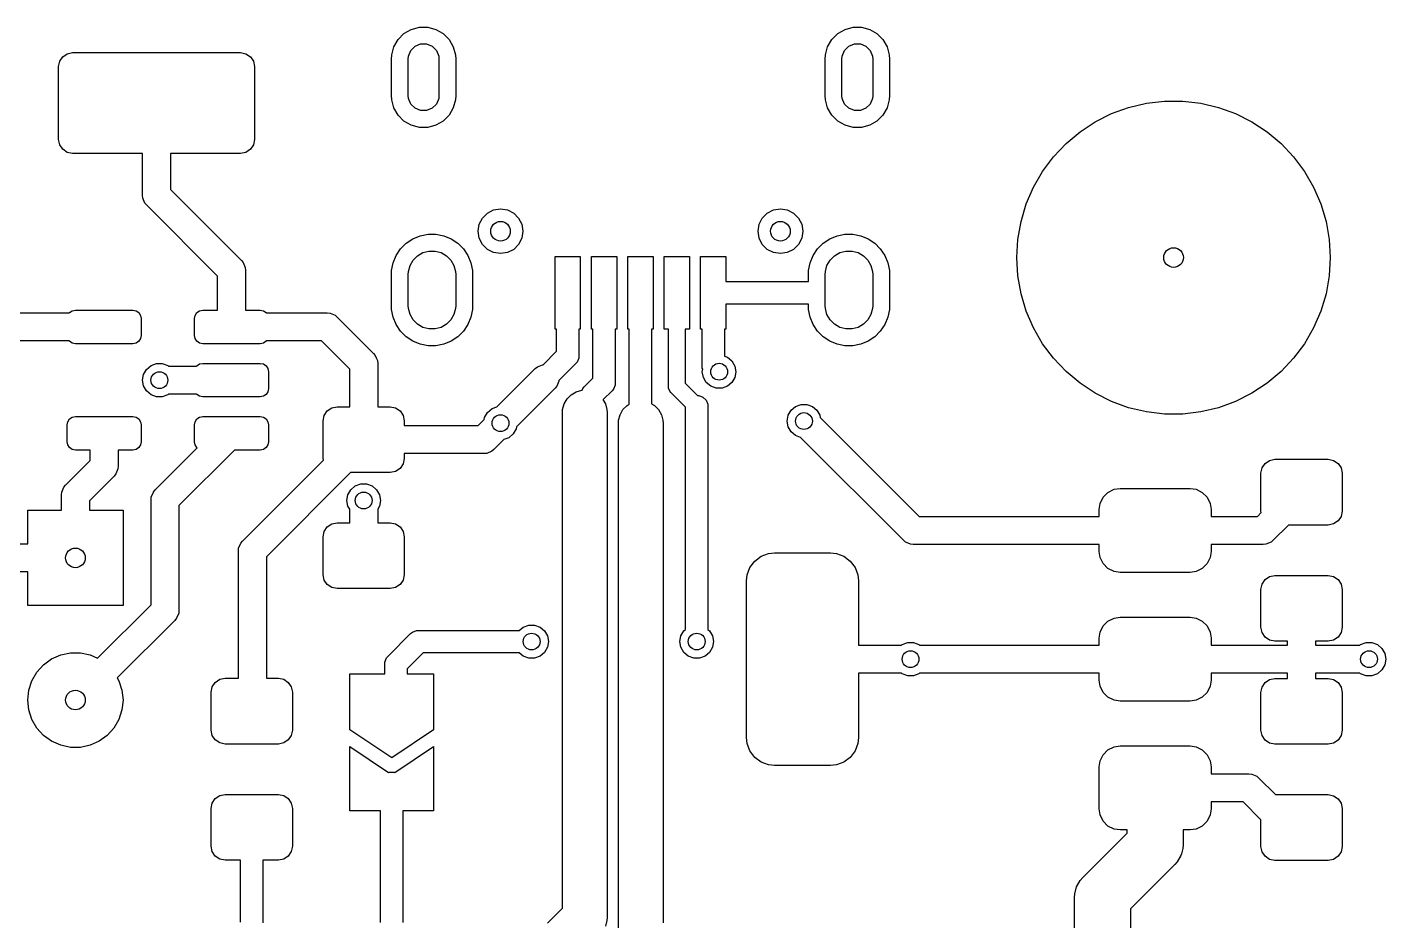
# Model space of a CAD drawing. Extents: x 0.04 to 1.96, y 0.03 to 3.58.
# Drawn here: x 0.994 to 1.949, y 2.934 to 3.562 of the extents above; entities that cross this region are included whole.
import ezdxf

# ---------------------------------------------------------------- set-up
doc = ezdxf.new("R2010")
doc.units = 0
doc.header["$MEASUREMENT"] = 0
doc.layers.add('BLACK', color=7, linetype='CONTINUOUS')

msp = doc.modelspace()

# ---------------------------------------------------------------- linework, layer by layer
at = {"layer": 'BLACK', "linetype": 'CONTINUOUS'}
for p, q in [((1.25448, 3.55335), (1.25866, 3.55753)), ((1.25866, 3.55753), (1.26378, 3.56048)), ((1.26378, 3.56048), (1.26949, 3.56201)), ((1.26949, 3.56201), (1.2754, 3.56201)), ((1.2754, 3.56201), (1.2811, 3.56048)), ((1.2811, 3.56048), (1.28622, 3.55753)), ((1.28622, 3.55753), (1.2904, 3.55335)), ((1.5596, 3.55335), (1.56378, 3.55753)), ((1.56378, 3.55753), (1.5689, 3.56048)), ((1.5689, 3.56048), (1.5746, 3.56201)), ((1.5746, 3.56201), (1.58051, 3.56201)), ((1.58051, 3.56201), (1.58622, 3.56048)), ((1.58622, 3.56048), (1.59134, 3.55753)), ((1.59134, 3.55753), (1.59552, 3.55335)), ((1.25, 3.54252), (1.25153, 3.54823)), ((1.25153, 3.54823), (1.25448, 3.55335)), ((1.26344, 3.54558), (1.26643, 3.54857)), ((1.26643, 3.54857), (1.27033, 3.55019)), ((1.27033, 3.55019), (1.27455, 3.55019)), ((1.27455, 3.55019), (1.27846, 3.54857)), ((1.27846, 3.54857), (1.28144, 3.54558)), ((1.2904, 3.55335), (1.29336, 3.54823)), ((1.29336, 3.54823), (1.29489, 3.54252)), ((1.55511, 3.54252), (1.55664, 3.54823)), ((1.55664, 3.54823), (1.5596, 3.55335)), ((1.56856, 3.54558), (1.57154, 3.54857)), ((1.57154, 3.54857), (1.57545, 3.55019)), ((1.57545, 3.55019), (1.57967, 3.55019)), ((1.57967, 3.55019), (1.58357, 3.54857)), ((1.58357, 3.54857), (1.58656, 3.54558)), ((1.59552, 3.55335), (1.59847, 3.54823)), ((1.59847, 3.54823), (1.6, 3.54252)), ((1.01575, 3.53425), (1.0165, 3.53802)), ((1.0165, 3.53802), (1.01863, 3.54121)), ((1.01863, 3.54121), (1.02182, 3.54335)), ((1.02182, 3.54335), (1.02559, 3.54409)), ((1.02559, 3.54409), (1.1437, 3.54409)), ((1.1437, 3.54409), (1.14747, 3.54335)), ((1.14747, 3.54335), (1.15066, 3.54121)), ((1.15066, 3.54121), (1.15279, 3.53802)), ((1.15279, 3.53802), (1.15354, 3.53425)), ((1.2498, 3.53957), (1.25, 3.54252)), ((1.2498, 3.51398), (1.2498, 3.53957)), ((1.26161, 3.53957), (1.26182, 3.54168)), ((1.26161, 3.51398), (1.26161, 3.53957)), ((1.26182, 3.54168), (1.26344, 3.54558)), ((1.28144, 3.54558), (1.28306, 3.54168)), ((1.28306, 3.54168), (1.28327, 3.53957)), ((1.28327, 3.53957), (1.28327, 3.51398)), ((1.29489, 3.54252), (1.29508, 3.53957)), ((1.29508, 3.53957), (1.29508, 3.51398)), ((1.55492, 3.53957), (1.55511, 3.54252)), ((1.55492, 3.51398), (1.55492, 3.53957)), ((1.56673, 3.53957), (1.56694, 3.54168)), ((1.56673, 3.51398), (1.56673, 3.53957)), ((1.56694, 3.54168), (1.56856, 3.54558)), ((1.58656, 3.54558), (1.58818, 3.54168)), ((1.58818, 3.54168), (1.58839, 3.53957)), ((1.58839, 3.53957), (1.58839, 3.51398)), ((1.6, 3.54252), (1.6002, 3.53957)), ((1.6002, 3.53957), (1.6002, 3.51398)), ((1.01575, 3.48307), (1.01575, 3.53425)), ((1.15354, 3.53425), (1.15354, 3.48307)), ((1.25, 3.51102), (1.2498, 3.51398)), ((1.25153, 3.50531), (1.25, 3.51102)), ((1.26182, 3.51186), (1.26161, 3.51398)), ((1.26344, 3.50796), (1.26182, 3.51186)), ((1.26643, 3.50497), (1.26344, 3.50796)), ((1.28144, 3.50796), (1.27846, 3.50497)), ((1.28306, 3.51186), (1.28144, 3.50796)), ((1.28327, 3.51398), (1.28306, 3.51186)), ((1.29489, 3.51102), (1.29336, 3.50531)), ((1.29508, 3.51398), (1.29489, 3.51102)), ((1.55511, 3.51102), (1.55492, 3.51398)), ((1.55664, 3.50531), (1.55511, 3.51102)), ((1.56694, 3.51186), (1.56673, 3.51398)), ((1.56856, 3.50796), (1.56694, 3.51186)), ((1.57154, 3.50497), (1.56856, 3.50796)), ((1.58656, 3.50796), (1.58357, 3.50497)), ((1.58818, 3.51186), (1.58656, 3.50796)), ((1.58839, 3.51398), (1.58818, 3.51186)), ((1.6, 3.51102), (1.59847, 3.50531)), ((1.6002, 3.51398), (1.6, 3.51102)), ((1.76838, 3.50561), (1.78086, 3.50856)), ((1.78086, 3.50856), (1.79359, 3.51005)), ((1.79359, 3.51005), (1.80641, 3.51005)), ((1.80641, 3.51005), (1.81914, 3.50856)), ((1.81914, 3.50856), (1.83162, 3.50561)), ((1.25448, 3.5002), (1.25153, 3.50531)), ((1.25866, 3.49602), (1.25448, 3.5002)), ((1.27033, 3.50336), (1.26643, 3.50497)), ((1.27455, 3.50336), (1.27033, 3.50336)), ((1.27846, 3.50497), (1.27455, 3.50336)), ((1.2904, 3.5002), (1.28622, 3.49602)), ((1.29336, 3.50531), (1.2904, 3.5002)), ((1.5596, 3.5002), (1.55664, 3.50531)), ((1.56378, 3.49602), (1.5596, 3.5002)), ((1.57545, 3.50336), (1.57154, 3.50497)), ((1.57967, 3.50336), (1.57545, 3.50336)), ((1.58357, 3.50497), (1.57967, 3.50336)), ((1.59552, 3.5002), (1.59134, 3.49602)), ((1.59847, 3.50531), (1.59552, 3.5002)), ((1.74488, 3.49547), (1.75634, 3.50122)), ((1.75634, 3.50122), (1.76838, 3.50561)), ((1.83162, 3.50561), (1.84366, 3.50122)), ((1.84366, 3.50122), (1.85512, 3.49547)), ((1.26378, 3.49306), (1.25866, 3.49602)), ((1.26949, 3.49153), (1.26378, 3.49306)), ((1.2754, 3.49153), (1.26949, 3.49153)), ((1.2811, 3.49306), (1.2754, 3.49153)), ((1.28622, 3.49602), (1.2811, 3.49306)), ((1.5689, 3.49306), (1.56378, 3.49602)), ((1.5746, 3.49153), (1.5689, 3.49306)), ((1.58051, 3.49153), (1.5746, 3.49153)), ((1.58622, 3.49306), (1.58051, 3.49153)), ((1.59134, 3.49602), (1.58622, 3.49306)), ((1.72435, 3.48018), (1.73417, 3.48842)), ((1.73417, 3.48842), (1.74488, 3.49547)), ((1.85512, 3.49547), (1.86583, 3.48842)), ((1.86583, 3.48842), (1.87565, 3.48018)), ((1.0165, 3.4793), (1.01575, 3.48307)), ((1.01863, 3.47611), (1.0165, 3.4793)), ((1.15279, 3.4793), (1.15066, 3.47611)), ((1.15354, 3.48307), (1.15279, 3.4793)), ((1.71555, 3.47086), (1.72435, 3.48018)), ((1.87565, 3.48018), (1.88445, 3.47086)), ((1.02182, 3.47398), (1.01863, 3.47611)), ((1.02559, 3.47323), (1.02182, 3.47398)), ((1.0748, 3.47323), (1.02559, 3.47323)), ((1.0748, 3.4437), (1.0748, 3.47323)), ((1.1437, 3.47323), (1.09449, 3.47323)), ((1.09449, 3.47323), (1.09449, 3.44778)), ((1.14747, 3.47398), (1.1437, 3.47323)), ((1.15066, 3.47611), (1.14747, 3.47398)), ((1.7079, 3.46058), (1.71555, 3.47086)), ((1.88445, 3.47086), (1.8921, 3.46058)), ((1.70149, 3.44947), (1.7079, 3.46058)), ((1.8921, 3.46058), (1.89851, 3.44947)), ((1.07499, 3.44178), (1.0748, 3.4437)), ((1.07646, 3.43823), (1.07499, 3.44178)), ((1.09449, 3.44778), (1.14426, 3.398)), ((1.69641, 3.4377), (1.70149, 3.44947)), ((1.89851, 3.44947), (1.90359, 3.4377)), ((1.07769, 3.43674), (1.07646, 3.43823)), ((1.07646, 3.43823), (1.07646, 3.43823)), ((1.12746, 3.38697), (1.07769, 3.43674)), ((1.31383, 3.42776), (1.31732, 3.43124)), ((1.31732, 3.43124), (1.32171, 3.43348)), ((1.32171, 3.43348), (1.32657, 3.43425)), ((1.32657, 3.43425), (1.33144, 3.43348)), ((1.33144, 3.43348), (1.33583, 3.43124)), ((1.33583, 3.43124), (1.33932, 3.42776)), ((1.51068, 3.42776), (1.51417, 3.43124)), ((1.51417, 3.43124), (1.51856, 3.43348)), ((1.51856, 3.43348), (1.52343, 3.43425)), ((1.52343, 3.43425), (1.52829, 3.43348)), ((1.52829, 3.43348), (1.53268, 3.43124)), ((1.53268, 3.43124), (1.53617, 3.42776)), ((1.69274, 3.42542), (1.69641, 3.4377)), ((1.90359, 3.4377), (1.90726, 3.42542)), ((1.31083, 3.4185), (1.3116, 3.42337)), ((1.3116, 3.42337), (1.31383, 3.42776)), ((1.33932, 3.42776), (1.34155, 3.42337)), ((1.34155, 3.42337), (1.34232, 3.4185)), ((1.50768, 3.4185), (1.50845, 3.42337)), ((1.50845, 3.42337), (1.51068, 3.42776)), ((1.53617, 3.42776), (1.5384, 3.42337)), ((1.5384, 3.42337), (1.53917, 3.4185)), ((1.69051, 3.4128), (1.69274, 3.42542)), ((1.90726, 3.42542), (1.90949, 3.4128)), ((1.26024, 3.41006), (1.26489, 3.41317)), ((1.26489, 3.41317), (1.27006, 3.41531)), ((1.27006, 3.41531), (1.27555, 3.4164)), ((1.27555, 3.4164), (1.28114, 3.4164)), ((1.28114, 3.4164), (1.28663, 3.41531)), ((1.28663, 3.41531), (1.2918, 3.41317)), ((1.2918, 3.41317), (1.29645, 3.41006)), ((1.3116, 3.41364), (1.31083, 3.4185)), ((1.31383, 3.40925), (1.3116, 3.41364)), ((1.34155, 3.41364), (1.33932, 3.40925)), ((1.34232, 3.4185), (1.34155, 3.41364)), ((1.50845, 3.41364), (1.50768, 3.4185)), ((1.51068, 3.40925), (1.50845, 3.41364)), ((1.5384, 3.41364), (1.53617, 3.40925)), ((1.53917, 3.4185), (1.5384, 3.41364)), ((1.55355, 3.41006), (1.5582, 3.41317)), ((1.5582, 3.41317), (1.56337, 3.41531)), ((1.56337, 3.41531), (1.56886, 3.4164)), ((1.56886, 3.4164), (1.57445, 3.4164)), ((1.57445, 3.4164), (1.57994, 3.41531)), ((1.57994, 3.41531), (1.58511, 3.41317)), ((1.58511, 3.41317), (1.58976, 3.41006)), ((1.68976, 3.4), (1.69051, 3.4128)), ((1.90949, 3.4128), (1.91024, 3.4)), ((1.25317, 3.40145), (1.25628, 3.4061)), ((1.25628, 3.4061), (1.26024, 3.41006)), ((1.26816, 3.40127), (1.27194, 3.40345)), ((1.27194, 3.40345), (1.27616, 3.40458)), ((1.27616, 3.40458), (1.28053, 3.40458)), ((1.28053, 3.40458), (1.28475, 3.40345)), ((1.28475, 3.40345), (1.28853, 3.40127)), ((1.29645, 3.41006), (1.30041, 3.4061)), ((1.30041, 3.4061), (1.30352, 3.40145)), ((1.31732, 3.40576), (1.31383, 3.40925)), ((1.32171, 3.40353), (1.31732, 3.40576)), ((1.32657, 3.40276), (1.32171, 3.40353)), ((1.33144, 3.40353), (1.32657, 3.40276)), ((1.33583, 3.40576), (1.33144, 3.40353)), ((1.33932, 3.40925), (1.33583, 3.40576)), ((1.51417, 3.40576), (1.51068, 3.40925)), ((1.51856, 3.40353), (1.51417, 3.40576)), ((1.52343, 3.40276), (1.51856, 3.40353)), ((1.52829, 3.40353), (1.52343, 3.40276)), ((1.53268, 3.40576), (1.52829, 3.40353)), ((1.53617, 3.40925), (1.53268, 3.40576)), ((1.54648, 3.40145), (1.54959, 3.4061)), ((1.54959, 3.4061), (1.55355, 3.41006)), ((1.56147, 3.40127), (1.56525, 3.40345)), ((1.56525, 3.40345), (1.56947, 3.40458)), ((1.56947, 3.40458), (1.57384, 3.40458)), ((1.57384, 3.40458), (1.57806, 3.40345)), ((1.57806, 3.40345), (1.58184, 3.40127)), ((1.58976, 3.41006), (1.59372, 3.4061)), ((1.59372, 3.4061), (1.59683, 3.40145)), ((1.14426, 3.398), (1.14549, 3.39651)), ((1.14549, 3.39651), (1.14696, 3.39296)), ((1.14696, 3.39296), (1.14696, 3.39296)), ((1.14696, 3.39296), (1.14715, 3.39104)), ((1.24994, 3.39079), (1.25103, 3.39628)), ((1.25103, 3.39628), (1.25317, 3.40145)), ((1.26176, 3.39018), (1.26289, 3.3944)), ((1.26289, 3.3944), (1.26507, 3.39818)), ((1.26507, 3.39818), (1.26816, 3.40127)), ((1.28853, 3.40127), (1.29162, 3.39818)), ((1.29162, 3.39818), (1.29381, 3.3944)), ((1.29381, 3.3944), (1.29494, 3.39018)), ((1.30352, 3.40145), (1.30566, 3.39628)), ((1.30566, 3.39628), (1.30675, 3.39079)), ((1.36496, 3.34961), (1.36496, 3.40079)), ((1.36496, 3.40079), (1.38268, 3.40079)), ((1.38268, 3.40079), (1.38268, 3.34961)), ((1.39055, 3.34961), (1.39055, 3.40079)), ((1.39055, 3.40079), (1.40827, 3.40079)), ((1.40827, 3.40079), (1.40827, 3.34961)), ((1.41614, 3.34961), (1.41614, 3.40079)), ((1.41614, 3.40079), (1.43386, 3.40079)), ((1.43386, 3.40079), (1.43386, 3.34961)), ((1.44173, 3.34961), (1.44173, 3.40079)), ((1.44173, 3.40079), (1.45945, 3.40079)), ((1.45945, 3.40079), (1.45945, 3.34961)), ((1.46732, 3.34961), (1.46732, 3.40079)), ((1.46732, 3.40079), (1.48504, 3.40079)), ((1.48504, 3.40079), (1.48504, 3.38307)), ((1.54325, 3.39079), (1.54434, 3.39628)), ((1.54434, 3.39628), (1.54648, 3.40145)), ((1.55506, 3.39018), (1.55619, 3.3944)), ((1.55619, 3.3944), (1.55838, 3.39818)), ((1.55838, 3.39818), (1.56147, 3.40127)), ((1.58184, 3.40127), (1.58493, 3.39818)), ((1.58493, 3.39818), (1.58711, 3.3944)), ((1.58711, 3.3944), (1.58824, 3.39018)), ((1.59683, 3.40145), (1.59897, 3.39628)), ((1.59897, 3.39628), (1.60006, 3.39079)), ((1.69051, 3.3872), (1.68976, 3.4)), ((1.91024, 3.4), (1.90949, 3.3872)), ((1.12746, 3.36299), (1.12746, 3.38697)), ((1.14715, 3.39104), (1.14715, 3.36299)), ((1.2498, 3.38799), (1.24994, 3.39079)), ((1.2498, 3.36634), (1.2498, 3.38799)), ((1.26161, 3.38799), (1.26176, 3.39018)), ((1.26161, 3.36634), (1.26161, 3.38799)), ((1.29494, 3.39018), (1.29508, 3.38799)), ((1.29508, 3.38799), (1.29508, 3.36634)), ((1.30675, 3.39079), (1.30689, 3.38799)), ((1.30689, 3.38799), (1.30689, 3.36634)), ((1.54311, 3.38799), (1.54325, 3.39079)), ((1.54311, 3.38307), (1.54311, 3.38799)), ((1.55492, 3.38799), (1.55506, 3.39018)), ((1.55492, 3.36634), (1.55492, 3.38799)), ((1.58824, 3.39018), (1.58839, 3.38799)), ((1.58839, 3.38799), (1.58839, 3.36634)), ((1.60006, 3.39079), (1.6002, 3.38799)), ((1.6002, 3.38799), (1.6002, 3.36634)), ((1.69274, 3.37458), (1.69051, 3.3872)), ((1.90949, 3.3872), (1.90726, 3.37458)), ((1.48504, 3.38307), (1.54311, 3.38307)), ((1.69641, 3.3623), (1.69274, 3.37458)), ((1.90726, 3.37458), (1.90359, 3.3623)), ((1.24994, 3.36354), (1.2498, 3.36634)), ((1.26176, 3.36415), (1.26161, 3.36634)), ((1.26289, 3.35994), (1.26176, 3.36415)), ((1.29494, 3.36415), (1.29381, 3.35994)), ((1.29508, 3.36634), (1.29494, 3.36415)), ((1.30689, 3.36634), (1.30675, 3.36354)), ((1.54311, 3.36732), (1.48504, 3.36732)), ((1.48504, 3.36732), (1.48504, 3.34961)), ((1.54311, 3.36634), (1.54311, 3.36732)), ((1.54325, 3.36354), (1.54311, 3.36634)), ((1.55506, 3.36415), (1.55492, 3.36634)), ((1.55619, 3.35994), (1.55506, 3.36415)), ((1.58824, 3.36415), (1.58711, 3.35994)), ((1.58839, 3.36634), (1.58824, 3.36415)), ((1.6002, 3.36634), (1.60006, 3.36354)), ((0.98031, 3.36102), (1.02322, 3.36102)), ((1.02322, 3.36102), (1.02338, 3.36126)), ((1.02338, 3.36126), (1.0253, 3.36254)), ((1.0253, 3.36254), (1.02756, 3.36299)), ((1.02756, 3.36299), (1.06791, 3.36299)), ((1.06791, 3.36299), (1.07017, 3.36254)), ((1.07017, 3.36254), (1.07209, 3.36126)), ((1.07209, 3.36126), (1.07337, 3.35935)), ((1.07337, 3.35935), (1.07382, 3.35709)), ((1.07382, 3.35709), (1.07382, 3.34528)), ((1.11122, 3.35709), (1.11167, 3.35935)), ((1.11122, 3.34528), (1.11122, 3.35709)), ((1.11167, 3.35935), (1.11295, 3.36126)), ((1.11295, 3.36126), (1.11487, 3.36254)), ((1.11487, 3.36254), (1.11713, 3.36299)), ((1.11713, 3.36299), (1.12746, 3.36299)), ((1.14715, 3.36299), (1.15748, 3.36299)), ((1.15748, 3.36299), (1.15974, 3.36254)), ((1.15974, 3.36254), (1.16166, 3.36126)), ((1.16166, 3.36126), (1.16182, 3.36102)), ((1.16182, 3.36102), (1.20472, 3.36102)), ((1.20472, 3.36102), (1.20664, 3.36083)), ((1.20664, 3.36083), (1.21019, 3.35936)), ((1.21019, 3.35936), (1.21019, 3.35936)), ((1.21019, 3.35936), (1.21168, 3.35814)), ((1.21168, 3.35814), (1.23727, 3.33255)), ((1.25103, 3.35805), (1.24994, 3.36354)), ((1.25317, 3.35288), (1.25103, 3.35805)), ((1.26507, 3.35615), (1.26289, 3.35994)), ((1.26816, 3.35306), (1.26507, 3.35615)), ((1.29162, 3.35615), (1.28853, 3.35306)), ((1.29381, 3.35994), (1.29162, 3.35615)), ((1.30566, 3.35805), (1.30352, 3.35288)), ((1.30675, 3.36354), (1.30566, 3.35805)), ((1.54434, 3.35805), (1.54325, 3.36354)), ((1.54648, 3.35288), (1.54434, 3.35805)), ((1.55838, 3.35615), (1.55619, 3.35994)), ((1.56147, 3.35306), (1.55838, 3.35615)), ((1.58493, 3.35615), (1.58184, 3.35306)), ((1.58711, 3.35994), (1.58493, 3.35615)), ((1.59897, 3.35805), (1.59683, 3.35288)), ((1.60006, 3.36354), (1.59897, 3.35805)), ((1.70149, 3.35053), (1.69641, 3.3623)), ((1.90359, 3.3623), (1.89851, 3.35053)), ((1.07382, 3.34528), (1.07337, 3.34302)), ((1.11167, 3.34302), (1.11122, 3.34528)), ((1.25628, 3.34823), (1.25317, 3.35288)), ((1.26024, 3.34427), (1.25628, 3.34823)), ((1.27194, 3.35088), (1.26816, 3.35306)), ((1.27616, 3.34975), (1.27194, 3.35088)), ((1.28053, 3.34975), (1.27616, 3.34975)), ((1.28475, 3.35088), (1.28053, 3.34975)), ((1.28853, 3.35306), (1.28475, 3.35088)), ((1.30041, 3.34823), (1.29645, 3.34427)), ((1.30352, 3.35288), (1.30041, 3.34823)), ((1.36594, 3.34961), (1.36496, 3.34961)), ((1.36594, 3.33408), (1.36594, 3.34961)), ((1.38268, 3.34961), (1.38169, 3.34961)), ((1.38169, 3.34961), (1.38169, 3.33082)), ((1.39154, 3.34961), (1.39055, 3.34961)), ((1.39154, 3.31513), (1.39154, 3.34961)), ((1.40827, 3.34961), (1.40728, 3.34961)), ((1.40728, 3.34961), (1.40728, 3.31187)), ((1.41713, 3.34961), (1.41614, 3.34961)), ((1.41713, 3.29683), (1.41713, 3.34961)), ((1.43386, 3.34961), (1.43287, 3.34961)), ((1.43287, 3.34961), (1.43287, 3.29706)), ((1.44469, 3.34961), (1.44173, 3.34961)), ((1.44469, 3.30925), (1.44469, 3.34961)), ((1.45945, 3.34961), (1.4565, 3.34961)), ((1.4565, 3.34961), (1.4565, 3.3117)), ((1.46831, 3.34961), (1.46732, 3.34961)), ((1.46831, 3.32382), (1.46831, 3.34961)), ((1.48504, 3.34961), (1.48406, 3.34961)), ((1.48406, 3.34961), (1.48406, 3.3307)), ((1.54959, 3.34823), (1.54648, 3.35288)), ((1.55355, 3.34427), (1.54959, 3.34823)), ((1.56525, 3.35088), (1.56147, 3.35306)), ((1.56947, 3.34975), (1.56525, 3.35088)), ((1.57384, 3.34975), (1.56947, 3.34975)), ((1.57806, 3.35088), (1.57384, 3.34975)), ((1.58184, 3.35306), (1.57806, 3.35088)), ((1.59372, 3.34823), (1.58976, 3.34427)), ((1.59683, 3.35288), (1.59372, 3.34823)), ((1.7079, 3.33942), (1.70149, 3.35053)), ((1.89851, 3.35053), (1.8921, 3.33942)), ((1.02322, 3.34134), (0.98439, 3.34134)), ((1.02338, 3.3411), (1.02322, 3.34134)), ((1.0253, 3.33982), (1.02338, 3.3411)), ((1.02756, 3.33937), (1.0253, 3.33982)), ((1.06791, 3.33937), (1.02756, 3.33937)), ((1.07017, 3.33982), (1.06791, 3.33937)), ((1.07209, 3.3411), (1.07017, 3.33982)), ((1.07337, 3.34302), (1.07209, 3.3411)), ((1.11295, 3.3411), (1.11167, 3.34302)), ((1.11487, 3.33982), (1.11295, 3.3411)), ((1.11713, 3.33937), (1.11487, 3.33982)), ((1.15748, 3.33937), (1.11713, 3.33937)), ((1.15974, 3.33982), (1.15748, 3.33937)), ((1.16166, 3.3411), (1.15974, 3.33982)), ((1.16182, 3.34134), (1.16166, 3.3411)), ((1.20065, 3.34134), (1.16182, 3.34134)), ((1.22047, 3.32151), (1.20065, 3.34134)), ((1.26489, 3.34117), (1.26024, 3.34427)), ((1.27006, 3.33902), (1.26489, 3.34117)), ((1.27555, 3.33793), (1.27006, 3.33902)), ((1.28114, 3.33793), (1.27555, 3.33793)), ((1.28663, 3.33902), (1.28114, 3.33793)), ((1.2918, 3.34117), (1.28663, 3.33902)), ((1.29645, 3.34427), (1.2918, 3.34117)), ((1.5582, 3.34117), (1.55355, 3.34427)), ((1.56337, 3.33902), (1.5582, 3.34117)), ((1.56886, 3.33793), (1.56337, 3.33902)), ((1.57445, 3.33793), (1.56886, 3.33793)), ((1.57994, 3.33902), (1.57445, 3.33793)), ((1.58511, 3.34117), (1.57994, 3.33902)), ((1.58976, 3.34427), (1.58511, 3.34117)), ((1.71555, 3.32914), (1.7079, 3.33942)), ((1.8921, 3.33942), (1.88445, 3.32914)), ((1.23727, 3.33255), (1.2385, 3.33106)), ((1.2385, 3.33106), (1.23919, 3.32939)), ((1.23919, 3.32939), (1.23997, 3.32751)), ((1.23997, 3.32751), (1.24016, 3.32559)), ((1.35652, 3.32465), (1.36594, 3.33408)), ((1.38037, 3.32644), (1.37939, 3.32525)), ((1.38154, 3.32928), (1.38037, 3.32644)), ((1.38169, 3.33082), (1.38154, 3.32928)), ((1.48406, 3.3307), (1.48622, 3.32991)), ((1.48622, 3.32991), (1.48936, 3.32728)), ((1.48936, 3.32728), (1.49141, 3.32372)), ((1.72435, 3.31982), (1.71555, 3.32914)), ((1.88445, 3.32914), (1.87565, 3.31982)), ((1.0748, 3.31378), (1.07552, 3.31782)), ((1.07552, 3.31782), (1.07757, 3.32137)), ((1.07757, 3.32137), (1.08071, 3.32401)), ((1.08071, 3.32401), (1.08456, 3.32541)), ((1.08456, 3.32541), (1.08867, 3.32541)), ((1.08867, 3.32541), (1.09252, 3.32401)), ((1.09252, 3.32401), (1.09298, 3.32362)), ((1.09298, 3.32362), (1.11279, 3.32362)), ((1.11279, 3.32362), (1.11295, 3.32386)), ((1.11295, 3.32386), (1.11487, 3.32514)), ((1.11487, 3.32514), (1.11713, 3.32559)), ((1.11713, 3.32559), (1.15748, 3.32559)), ((1.15748, 3.32559), (1.15974, 3.32514)), ((1.15974, 3.32514), (1.16166, 3.32386)), ((1.16166, 3.32386), (1.16294, 3.32194)), ((1.16294, 3.32194), (1.16339, 3.31969)), ((1.16339, 3.31969), (1.16339, 3.30787)), ((1.22047, 3.29508), (1.22047, 3.32151)), ((1.24016, 3.32559), (1.24016, 3.29508)), ((1.32408, 3.295), (1.35104, 3.32196)), ((1.35104, 3.32196), (1.35253, 3.32318)), ((1.35253, 3.32318), (1.35608, 3.32465)), ((1.35608, 3.32465), (1.35652, 3.32465)), ((1.37939, 3.32525), (1.36765, 3.31352)), ((1.46846, 3.32228), (1.46831, 3.32382)), ((1.46881, 3.32143), (1.46846, 3.32228)), ((1.4685, 3.31969), (1.46881, 3.32143)), ((1.46922, 3.31565), (1.4685, 3.31969)), ((1.49141, 3.32372), (1.49213, 3.31969)), ((1.49213, 3.31969), (1.49141, 3.31565)), ((1.73417, 3.31158), (1.72435, 3.31982)), ((1.87565, 3.31982), (1.86583, 3.31158)), ((1.07552, 3.30974), (1.0748, 3.31378)), ((1.07757, 3.30619), (1.07552, 3.30974)), ((1.16339, 3.30787), (1.16294, 3.30561)), ((1.36496, 3.30804), (1.33786, 3.28094)), ((1.36618, 3.30953), (1.36496, 3.30804)), ((1.36765, 3.31308), (1.36618, 3.30953)), ((1.36765, 3.31352), (1.36765, 3.31308)), ((1.38395, 3.30661), (1.38445, 3.30783)), ((1.38445, 3.30783), (1.38543, 3.30903)), ((1.38543, 3.30903), (1.39154, 3.31513)), ((1.40596, 3.30749), (1.40498, 3.3063)), ((1.40713, 3.31033), (1.40596, 3.30749)), ((1.40728, 3.31187), (1.40713, 3.31033)), ((1.4448, 3.3081), (1.44469, 3.30925)), ((1.44482, 3.30805), (1.4448, 3.3081)), ((1.44568, 3.30597), (1.44482, 3.30805)), ((1.4565, 3.3117), (1.4652, 3.303)), ((1.47127, 3.31209), (1.46922, 3.31565)), ((1.47441, 3.30946), (1.47127, 3.31209)), ((1.47826, 3.30805), (1.47441, 3.30946)), ((1.48237, 3.30805), (1.47826, 3.30805)), ((1.48622, 3.30946), (1.48237, 3.30805)), ((1.48936, 3.31209), (1.48622, 3.30946)), ((1.49141, 3.31565), (1.48936, 3.31209)), ((1.74488, 3.30453), (1.73417, 3.31158)), ((1.86583, 3.31158), (1.85512, 3.30453)), ((1.08071, 3.30355), (1.07757, 3.30619)), ((1.08456, 3.30215), (1.08071, 3.30355)), ((1.08867, 3.30215), (1.08456, 3.30215)), ((1.09252, 3.30355), (1.08867, 3.30215)), ((1.09298, 3.30394), (1.09252, 3.30355)), ((1.11279, 3.30394), (1.09298, 3.30394)), ((1.11295, 3.3037), (1.11279, 3.30394)), ((1.11487, 3.30242), (1.11295, 3.3037)), ((1.11713, 3.30197), (1.11487, 3.30242)), ((1.15748, 3.30197), (1.11713, 3.30197)), ((1.15974, 3.30242), (1.15748, 3.30197)), ((1.16166, 3.3037), (1.15974, 3.30242)), ((1.16294, 3.30561), (1.16166, 3.3037)), ((1.37128, 3.29703), (1.37333, 3.30059)), ((1.37333, 3.30059), (1.37624, 3.30349)), ((1.37624, 3.30349), (1.3798, 3.30555)), ((1.3798, 3.30555), (1.38377, 3.30661)), ((1.38377, 3.30661), (1.38395, 3.30661)), ((1.40498, 3.3063), (1.39887, 3.3002)), ((1.39887, 3.3002), (1.39887, 3.29963)), ((1.39887, 3.29963), (1.40038, 3.29703)), ((1.44641, 3.30508), (1.44568, 3.30597)), ((1.45669, 3.2948), (1.44641, 3.30508)), ((1.4652, 3.303), (1.4661, 3.303)), ((1.4661, 3.303), (1.46894, 3.30182)), ((1.46894, 3.30182), (1.47111, 3.29965)), ((1.47111, 3.29965), (1.47229, 3.29681)), ((1.75634, 3.29878), (1.74488, 3.30453)), ((1.76838, 3.29439), (1.75634, 3.29878)), ((1.84366, 3.29878), (1.83162, 3.29439)), ((1.85512, 3.30453), (1.84366, 3.29878)), ((1.02338, 3.28646), (1.0253, 3.28774)), ((1.0253, 3.28774), (1.02756, 3.28819)), ((1.02756, 3.28819), (1.06791, 3.28819)), ((1.06791, 3.28819), (1.07017, 3.28774)), ((1.07017, 3.28774), (1.07209, 3.28646)), ((1.11295, 3.28646), (1.11487, 3.28774)), ((1.11487, 3.28774), (1.11713, 3.28819)), ((1.11713, 3.28819), (1.15748, 3.28819)), ((1.15748, 3.28819), (1.15974, 3.28774)), ((1.15974, 3.28774), (1.16166, 3.28646)), ((1.20177, 3.28524), (1.20252, 3.289)), ((1.20252, 3.289), (1.20465, 3.2922)), ((1.20465, 3.2922), (1.20785, 3.29433)), ((1.20785, 3.29433), (1.21161, 3.29508)), ((1.21161, 3.29508), (1.22047, 3.29508)), ((1.24016, 3.29508), (1.24902, 3.29508)), ((1.24902, 3.29508), (1.25278, 3.29433)), ((1.25278, 3.29433), (1.25598, 3.2922)), ((1.25598, 3.2922), (1.25811, 3.289)), ((1.25811, 3.289), (1.25886, 3.28524)), ((1.3154, 3.28754), (1.31745, 3.29109)), ((1.31745, 3.29109), (1.32059, 3.29373)), ((1.32059, 3.29373), (1.32408, 3.295)), ((1.37008, 3.291), (1.37021, 3.29306)), ((1.37008, 2.94235), (1.37008, 3.291)), ((1.37021, 3.29306), (1.37128, 3.29703)), ((1.40038, 3.29703), (1.40144, 3.29306)), ((1.40144, 3.29306), (1.40157, 3.291)), ((1.40157, 3.291), (1.40157, 2.93583)), ((1.40958, 3.28552), (1.41065, 3.28949)), ((1.41065, 3.28949), (1.4127, 3.29305)), ((1.4127, 3.29305), (1.41561, 3.29596)), ((1.41561, 3.29596), (1.41713, 3.29683)), ((1.43287, 3.29706), (1.43478, 3.29596)), ((1.43478, 3.29596), (1.43769, 3.29305)), ((1.43769, 3.29305), (1.43975, 3.28949)), ((1.43975, 3.28949), (1.44081, 3.28552)), ((1.45669, 3.1385), (1.45669, 3.2948)), ((1.47229, 3.29681), (1.47244, 3.29527)), ((1.47244, 3.29527), (1.47244, 3.1385)), ((1.52819, 3.285), (1.5289, 3.28904)), ((1.5289, 3.28904), (1.53095, 3.29259)), ((1.53095, 3.29259), (1.53409, 3.29523)), ((1.53409, 3.29523), (1.53795, 3.29663)), ((1.53795, 3.29663), (1.54205, 3.29663)), ((1.54205, 3.29663), (1.54591, 3.29523)), ((1.54591, 3.29523), (1.54905, 3.29259)), ((1.54905, 3.29259), (1.5511, 3.28904)), ((1.5511, 3.28904), (1.55136, 3.28756)), ((1.55136, 3.28756), (1.621, 3.21792)), ((1.78086, 3.29144), (1.76838, 3.29439)), ((1.79359, 3.28995), (1.78086, 3.29144)), ((1.80641, 3.28995), (1.79359, 3.28995)), ((1.81914, 3.29144), (1.80641, 3.28995)), ((1.83162, 3.29439), (1.81914, 3.29144)), ((1.02165, 3.28228), (1.0221, 3.28454)), ((1.02165, 3.27047), (1.02165, 3.28228)), ((1.0221, 3.28454), (1.02338, 3.28646)), ((1.07209, 3.28646), (1.07337, 3.28454)), ((1.07337, 3.28454), (1.07382, 3.28228)), ((1.07382, 3.28228), (1.07382, 3.27047)), ((1.11122, 3.28228), (1.11167, 3.28454)), ((1.11122, 3.27047), (1.11122, 3.28228)), ((1.11167, 3.28454), (1.11295, 3.28646)), ((1.16166, 3.28646), (1.16294, 3.28454)), ((1.16294, 3.28454), (1.16339, 3.28228)), ((1.16339, 3.28228), (1.16339, 3.27047)), ((1.20177, 3.25866), (1.20177, 3.28524)), ((1.25886, 3.28524), (1.25886, 3.28179)), ((1.25886, 3.28179), (1.31087, 3.28179)), ((1.31087, 3.28179), (1.31514, 3.28606)), ((1.31514, 3.28606), (1.3154, 3.28754)), ((1.3376, 3.27946), (1.33555, 3.27591)), ((1.33786, 3.28094), (1.3376, 3.27946)), ((1.40945, 3.28346), (1.40958, 3.28552)), ((1.40945, 2.9248), (1.40945, 3.28346)), ((1.44081, 3.28552), (1.44094, 3.28346)), ((1.44094, 3.28346), (1.44094, 2.9321)), ((1.5289, 3.28096), (1.52819, 3.285)), ((1.53095, 3.27741), (1.5289, 3.28096)), ((1.0221, 3.26821), (1.02165, 3.27047)), ((1.07382, 3.27047), (1.07337, 3.26821)), ((1.11167, 3.26821), (1.11122, 3.27047)), ((1.16339, 3.27047), (1.16294, 3.26821)), ((1.32892, 3.272), (1.32191, 3.26499)), ((1.33241, 3.27327), (1.32892, 3.272)), ((1.33555, 3.27591), (1.33241, 3.27327)), ((1.53409, 3.27477), (1.53095, 3.27741)), ((1.53758, 3.2735), (1.53409, 3.27477)), ((1.60997, 3.20112), (1.53758, 3.2735)), ((1.02338, 3.2663), (1.0221, 3.26821)), ((1.0253, 3.26502), (1.02338, 3.2663)), ((1.02756, 3.26457), (1.0253, 3.26502)), ((1.03789, 3.26457), (1.02756, 3.26457)), ((1.03789, 3.25732), (1.03789, 3.26457)), ((1.06791, 3.26457), (1.05758, 3.26457)), ((1.05758, 3.26457), (1.05758, 3.25325)), ((1.07017, 3.26502), (1.06791, 3.26457)), ((1.07209, 3.2663), (1.07017, 3.26502)), ((1.07337, 3.26821), (1.07209, 3.2663)), ((1.08359, 3.23659), (1.11316, 3.26616)), ((1.13941, 3.26457), (1.10039, 3.22555)), ((1.11295, 3.2663), (1.11167, 3.26821)), ((1.11316, 3.26616), (1.11295, 3.2663)), ((1.15748, 3.26457), (1.13941, 3.26457)), ((1.15974, 3.26502), (1.15748, 3.26457)), ((1.16166, 3.2663), (1.15974, 3.26502)), ((1.16294, 3.26821), (1.16166, 3.2663)), ((1.31495, 3.26211), (1.25886, 3.26211)), ((1.25886, 3.26211), (1.25886, 3.25866)), ((1.31687, 3.2623), (1.31495, 3.26211)), ((1.32042, 3.26377), (1.31687, 3.2623)), ((1.32191, 3.26499), (1.32042, 3.26377)), ((1.32042, 3.26377), (1.32042, 3.26377)), ((1.0206, 3.24003), (1.03789, 3.25732)), ((1.05739, 3.25133), (1.05592, 3.24778)), ((1.05758, 3.25325), (1.05739, 3.25133)), ((1.14504, 3.20059), (1.20199, 3.25755)), ((1.20199, 3.25755), (1.20177, 3.25866)), ((1.25278, 3.24957), (1.24902, 3.24882)), ((1.25598, 3.2517), (1.25278, 3.24957)), ((1.25811, 3.25489), (1.25598, 3.2517)), ((1.25886, 3.25866), (1.25811, 3.25489)), ((1.86146, 3.24829), (1.86221, 3.25205)), ((1.86221, 3.25205), (1.86434, 3.25525)), ((1.86434, 3.25525), (1.86753, 3.25738)), ((1.86753, 3.25738), (1.8713, 3.25813)), ((1.8713, 3.25813), (1.9087, 3.25813)), ((1.9087, 3.25813), (1.91247, 3.25738)), ((1.91247, 3.25738), (1.91566, 3.25525)), ((1.91566, 3.25525), (1.91779, 3.25205)), ((1.91779, 3.25205), (1.91854, 3.24829)), ((1.01938, 3.23854), (1.0206, 3.24003)), ((1.0547, 3.24629), (1.0374, 3.22899)), ((1.05592, 3.24778), (1.0547, 3.24629)), ((1.05592, 3.24778), (1.05592, 3.24778)), ((1.2211, 3.24882), (1.16184, 3.18956)), ((1.24902, 3.24882), (1.2211, 3.24882)), ((1.22441, 3.23936), (1.22826, 3.24077)), ((1.22826, 3.24077), (1.23237, 3.24077)), ((1.23237, 3.24077), (1.23622, 3.23936)), ((1.86146, 3.22171), (1.86146, 3.24829)), ((1.91854, 3.24829), (1.91854, 3.22171)), ((1.01772, 3.23307), (1.01791, 3.23499)), ((1.01772, 3.22224), (1.01772, 3.23307)), ((1.01791, 3.23499), (1.01938, 3.23854)), ((1.01938, 3.23854), (1.01938, 3.23854)), ((1.08071, 3.22963), (1.0809, 3.23155)), ((1.0809, 3.23155), (1.08237, 3.23509)), ((1.08237, 3.23509), (1.08359, 3.23659)), ((1.08237, 3.23509), (1.08237, 3.23509)), ((1.2185, 3.22913), (1.21922, 3.23317)), ((1.21922, 3.23317), (1.22127, 3.23673)), ((1.22127, 3.23673), (1.22441, 3.23936)), ((1.23622, 3.23936), (1.23936, 3.23673)), ((1.23936, 3.23673), (1.24141, 3.23317)), ((1.24141, 3.23317), (1.24213, 3.22913)), ((1.74826, 3.22705), (1.75039, 3.23142)), ((1.75039, 3.23142), (1.75383, 3.23485)), ((1.75383, 3.23485), (1.7582, 3.23699)), ((1.7582, 3.23699), (1.76241, 3.2376)), ((1.76241, 3.2376), (1.81162, 3.2376)), ((1.81162, 3.2376), (1.81583, 3.23699)), ((1.81583, 3.23699), (1.8202, 3.23485)), ((1.8202, 3.23485), (1.82364, 3.23142)), ((1.82364, 3.23142), (1.82577, 3.22705)), ((0.99409, 3.19862), (0.99409, 3.22224)), ((0.99409, 3.22224), (1.01772, 3.22224)), ((1.0374, 3.22899), (1.0374, 3.22224)), ((1.0374, 3.22224), (1.06102, 3.22224)), ((1.06102, 3.22224), (1.06102, 3.15531)), ((1.08071, 3.15585), (1.08071, 3.22963)), ((1.10039, 3.22555), (1.10039, 3.15177)), ((1.21922, 3.22509), (1.2185, 3.22913)), ((1.22047, 3.22292), (1.21922, 3.22509)), ((1.22047, 3.21339), (1.22047, 3.22292)), ((1.24141, 3.22509), (1.24016, 3.22292)), ((1.24016, 3.22292), (1.24016, 3.21339)), ((1.24213, 3.22913), (1.24141, 3.22509)), ((1.74765, 3.22284), (1.74826, 3.22705)), ((1.74765, 3.21792), (1.74765, 3.22284)), ((1.82577, 3.22705), (1.82639, 3.22284)), ((1.82639, 3.22284), (1.82639, 3.21792)), ((1.86168, 3.2206), (1.86146, 3.22171)), ((1.91854, 3.22171), (1.91779, 3.21795)), ((1.20465, 3.2105), (1.20785, 3.21264)), ((1.20785, 3.21264), (1.21161, 3.21339)), ((1.21161, 3.21339), (1.22047, 3.21339)), ((1.24016, 3.21339), (1.24902, 3.21339)), ((1.24902, 3.21339), (1.25278, 3.21264)), ((1.25278, 3.21264), (1.25598, 3.2105)), ((1.621, 3.21792), (1.74765, 3.21792)), ((1.82639, 3.21792), (1.859, 3.21792)), ((1.859, 3.21792), (1.86168, 3.2206)), ((1.88079, 3.21187), (1.87003, 3.20112)), ((1.9087, 3.21187), (1.88079, 3.21187)), ((1.91247, 3.21262), (1.9087, 3.21187)), ((1.91566, 3.21475), (1.91247, 3.21262)), ((1.91779, 3.21795), (1.91566, 3.21475)), ((1.20177, 3.20354), (1.20252, 3.20731)), ((1.20177, 3.17697), (1.20177, 3.20354)), ((1.20252, 3.20731), (1.20465, 3.2105)), ((1.25598, 3.2105), (1.25811, 3.20731)), ((1.25811, 3.20731), (1.25886, 3.20354)), ((1.25886, 3.20354), (1.25886, 3.17697)), ((0.97539, 3.19862), (0.99409, 3.19862)), ((1.14216, 3.19363), (1.14235, 3.19555)), ((1.14216, 3.10413), (1.14216, 3.19363)), ((1.14235, 3.19555), (1.14382, 3.1991)), ((1.14382, 3.1991), (1.14504, 3.20059)), ((1.14382, 3.1991), (1.14382, 3.1991)), ((1.51511, 3.19188), (1.5193, 3.19233)), ((1.5193, 3.19233), (1.55867, 3.19233)), ((1.55867, 3.19233), (1.56285, 3.19188)), ((1.61146, 3.19989), (1.60997, 3.20112)), ((1.61336, 3.1991), (1.61146, 3.19989)), ((1.61501, 3.19842), (1.61336, 3.1991)), ((1.61693, 3.19823), (1.61501, 3.19842)), ((1.74765, 3.19823), (1.61693, 3.19823)), ((1.74765, 3.19331), (1.74765, 3.19823)), ((1.74826, 3.1891), (1.74765, 3.19331)), ((1.82639, 3.19331), (1.82577, 3.1891)), ((1.86307, 3.19823), (1.82639, 3.19823)), ((1.82639, 3.19823), (1.82639, 3.19331)), ((1.86499, 3.19842), (1.86307, 3.19823)), ((1.86854, 3.19989), (1.86499, 3.19842)), ((1.87003, 3.20112), (1.86854, 3.19989)), ((1.86854, 3.19989), (1.86854, 3.19989)), ((1.16184, 3.18956), (1.16184, 3.10413)), ((1.50202, 3.18208), (1.50538, 3.18656)), ((1.50538, 3.18656), (1.50987, 3.18992)), ((1.50987, 3.18992), (1.51511, 3.19188)), ((1.56285, 3.19188), (1.5681, 3.18992)), ((1.5681, 3.18992), (1.57259, 3.18656)), ((1.57259, 3.18656), (1.57595, 3.18208)), ((1.75039, 3.18473), (1.74826, 3.1891)), ((1.75383, 3.1813), (1.75039, 3.18473)), ((1.82364, 3.18473), (1.8202, 3.1813)), ((1.82577, 3.1891), (1.82364, 3.18473)), ((0.99409, 3.17894), (0.97947, 3.17894)), ((0.99409, 3.15531), (0.99409, 3.17894)), ((1.20252, 3.1732), (1.20177, 3.17697)), ((1.20465, 3.17001), (1.20252, 3.1732)), ((1.25811, 3.1732), (1.25598, 3.17001)), ((1.25886, 3.17697), (1.25811, 3.1732)), ((1.49961, 3.17264), (1.50006, 3.17683)), ((1.50006, 3.17683), (1.50202, 3.18208)), ((1.57595, 3.18208), (1.5779, 3.17683)), ((1.5779, 3.17683), (1.57835, 3.17264)), ((1.7582, 3.17916), (1.75383, 3.1813)), ((1.76241, 3.17855), (1.7582, 3.17916)), ((1.81162, 3.17855), (1.76241, 3.17855)), ((1.81583, 3.17916), (1.81162, 3.17855)), ((1.8202, 3.1813), (1.81583, 3.17916)), ((1.86221, 3.17036), (1.86434, 3.17355)), ((1.86434, 3.17355), (1.86753, 3.17569)), ((1.86753, 3.17569), (1.8713, 3.17644)), ((1.8713, 3.17644), (1.9087, 3.17644)), ((1.9087, 3.17644), (1.91247, 3.17569)), ((1.91247, 3.17569), (1.91566, 3.17355)), ((1.91566, 3.17355), (1.91779, 3.17036)), ((1.20785, 3.16788), (1.20465, 3.17001)), ((1.21161, 3.16713), (1.20785, 3.16788)), ((1.24902, 3.16713), (1.21161, 3.16713)), ((1.25278, 3.16788), (1.24902, 3.16713)), ((1.25598, 3.17001), (1.25278, 3.16788)), ((1.49961, 3.06241), (1.49961, 3.17264)), ((1.57835, 3.17264), (1.57835, 3.12737)), ((1.86146, 3.16659), (1.86221, 3.17036)), ((1.86146, 3.14002), (1.86146, 3.16659)), ((1.91779, 3.17036), (1.91854, 3.16659)), ((1.91854, 3.16659), (1.91854, 3.14002)), ((1.06102, 3.15531), (0.99409, 3.15531)), ((1.04314, 3.11828), (1.08071, 3.15585)), ((1.09751, 3.14481), (1.05702, 3.10432)), ((1.09873, 3.1463), (1.09751, 3.14481)), ((1.1002, 3.14985), (1.09873, 3.1463)), ((1.10039, 3.15177), (1.1002, 3.14985)), ((1.1002, 3.14985), (1.1002, 3.14985)), ((1.75039, 3.14087), (1.75383, 3.1443)), ((1.75383, 3.1443), (1.7582, 3.14644)), ((1.7582, 3.14644), (1.76241, 3.14705)), ((1.76241, 3.14705), (1.81162, 3.14705)), ((1.81162, 3.14705), (1.81583, 3.14644)), ((1.81583, 3.14644), (1.8202, 3.1443)), ((1.8202, 3.1443), (1.82364, 3.14087)), ((1.24743, 3.11957), (1.26335, 3.13549)), ((1.26335, 3.13549), (1.26455, 3.13647)), ((1.26455, 3.13647), (1.26739, 3.13764)), ((1.26739, 3.13764), (1.26892, 3.1378)), ((1.26892, 3.1378), (1.33971, 3.1378)), ((1.33971, 3.1378), (1.34252, 3.14015)), ((1.34252, 3.14015), (1.34637, 3.14155)), ((1.34637, 3.14155), (1.35048, 3.14155)), ((1.35048, 3.14155), (1.35433, 3.14015)), ((1.35433, 3.14015), (1.35747, 3.13751)), ((1.35747, 3.13751), (1.35952, 3.13396)), ((1.45347, 3.13396), (1.45552, 3.13751)), ((1.45552, 3.13751), (1.45669, 3.1385)), ((1.47244, 3.1385), (1.47362, 3.13751)), ((1.47362, 3.13751), (1.47567, 3.13396)), ((1.74765, 3.13229), (1.74826, 3.1365)), ((1.74826, 3.1365), (1.75039, 3.14087)), ((1.82364, 3.14087), (1.82577, 3.1365)), ((1.82577, 3.1365), (1.82639, 3.13229)), ((1.86221, 3.13625), (1.86146, 3.14002)), ((1.86434, 3.13306), (1.86221, 3.13625)), ((1.91779, 3.13625), (1.91566, 3.13306)), ((1.91854, 3.14002), (1.91779, 3.13625)), ((1.35952, 3.12588), (1.35747, 3.12233)), ((1.35952, 3.13396), (1.36024, 3.12992)), ((1.36024, 3.12992), (1.35952, 3.12588)), ((1.45276, 3.12992), (1.45347, 3.13396)), ((1.45347, 3.12588), (1.45276, 3.12992)), ((1.45552, 3.12233), (1.45347, 3.12588)), ((1.47567, 3.12588), (1.47362, 3.12233)), ((1.47567, 3.13396), (1.47638, 3.12992)), ((1.47638, 3.12992), (1.47567, 3.12588)), ((1.57835, 3.12737), (1.60863, 3.12737)), ((1.60863, 3.12737), (1.60909, 3.12775)), ((1.60909, 3.12775), (1.61295, 3.12916)), ((1.61295, 3.12916), (1.61705, 3.12916)), ((1.61705, 3.12916), (1.62091, 3.12775)), ((1.62091, 3.12775), (1.62137, 3.12737)), ((1.62137, 3.12737), (1.74765, 3.12737)), ((1.74765, 3.12737), (1.74765, 3.13229)), ((1.82639, 3.13229), (1.82639, 3.12737)), ((1.82639, 3.12737), (1.88016, 3.12737)), ((1.86753, 3.13093), (1.86434, 3.13306)), ((1.8713, 3.13018), (1.86753, 3.13093)), ((1.88016, 3.13018), (1.8713, 3.13018)), ((1.88016, 3.12737), (1.88016, 3.13018)), ((1.9087, 3.13018), (1.89984, 3.13018)), ((1.89984, 3.13018), (1.89984, 3.12737)), ((1.89984, 3.12737), (1.93111, 3.12737)), ((1.91247, 3.13093), (1.9087, 3.13018)), ((1.91566, 3.13306), (1.91247, 3.13093)), ((1.93111, 3.12737), (1.93157, 3.12775)), ((1.93157, 3.12775), (1.93543, 3.12916)), ((1.93543, 3.12916), (1.93953, 3.12916)), ((1.93953, 3.12916), (1.94338, 3.12775)), ((1.94338, 3.12775), (1.94652, 3.12512)), ((1.94652, 3.12512), (1.94858, 3.12156)), ((1.00517, 3.11365), (1.01083, 3.11776)), ((1.01083, 3.11776), (1.01722, 3.12061)), ((1.01722, 3.12061), (1.02406, 3.12206)), ((1.02406, 3.12206), (1.03106, 3.12206)), ((1.03106, 3.12206), (1.0379, 3.12061)), ((1.0379, 3.12061), (1.04314, 3.11828)), ((1.24513, 3.114), (1.24528, 3.11554)), ((1.24528, 3.11554), (1.24645, 3.11837)), ((1.24645, 3.11837), (1.24743, 3.11957)), ((1.27218, 3.12205), (1.26087, 3.11074)), ((1.33971, 3.12205), (1.27218, 3.12205)), ((1.34252, 3.11969), (1.33971, 3.12205)), ((1.34637, 3.11829), (1.34252, 3.11969)), ((1.35048, 3.11829), (1.34637, 3.11829)), ((1.35433, 3.11969), (1.35048, 3.11829)), ((1.35747, 3.12233), (1.35433, 3.11969)), ((1.45866, 3.11969), (1.45552, 3.12233)), ((1.46252, 3.11829), (1.45866, 3.11969)), ((1.46662, 3.11829), (1.46252, 3.11829)), ((1.47047, 3.11969), (1.46662, 3.11829)), ((1.47362, 3.12233), (1.47047, 3.11969)), ((1.94858, 3.12156), (1.94929, 3.11752)), ((1.94929, 3.11752), (1.94858, 3.11348)), ((0.99699, 3.10239), (1.00049, 3.10845)), ((1.00049, 3.10845), (1.00517, 3.11365)), ((1.22047, 3.06786), (1.22047, 3.10723)), ((1.22047, 3.10723), (1.24513, 3.10723)), ((1.24513, 3.10723), (1.24513, 3.114)), ((1.26087, 3.11074), (1.26087, 3.10723)), ((1.26087, 3.10723), (1.27953, 3.10723)), ((1.27953, 3.10723), (1.27953, 3.06786)), ((1.60863, 3.10768), (1.57835, 3.10768)), ((1.57835, 3.10768), (1.57835, 3.06241)), ((1.60909, 3.10729), (1.60863, 3.10768)), ((1.61295, 3.10589), (1.60909, 3.10729)), ((1.62091, 3.10729), (1.61705, 3.10589)), ((1.62137, 3.10768), (1.62091, 3.10729)), ((1.74765, 3.10768), (1.62137, 3.10768)), ((1.74765, 3.10276), (1.74765, 3.10768)), ((1.88016, 3.10768), (1.82639, 3.10768)), ((1.82639, 3.10768), (1.82639, 3.10276)), ((1.88016, 3.10398), (1.88016, 3.10768)), ((1.93111, 3.10768), (1.89984, 3.10768)), ((1.89984, 3.10768), (1.89984, 3.10398)), ((1.93157, 3.10729), (1.93111, 3.10768)), ((1.93543, 3.10589), (1.93157, 3.10729)), ((1.94338, 3.10729), (1.93953, 3.10589)), ((1.94652, 3.10993), (1.94338, 3.10729)), ((1.94858, 3.11348), (1.94652, 3.10993)), ((0.99483, 3.09574), (0.99699, 3.10239)), ((1.05702, 3.10432), (1.05813, 3.10239)), ((1.05813, 3.10239), (1.06029, 3.09574)), ((1.12303, 3.09429), (1.12378, 3.09806)), ((1.12378, 3.09806), (1.12591, 3.10125)), ((1.12591, 3.10125), (1.12911, 3.10338)), ((1.12911, 3.10338), (1.13287, 3.10413)), ((1.13287, 3.10413), (1.14216, 3.10413)), ((1.16184, 3.10413), (1.17028, 3.10413)), ((1.17028, 3.10413), (1.17404, 3.10338)), ((1.17404, 3.10338), (1.17724, 3.10125)), ((1.17724, 3.10125), (1.17937, 3.09806)), ((1.17937, 3.09806), (1.18012, 3.09429)), ((1.61705, 3.10589), (1.61295, 3.10589)), ((1.74826, 3.09855), (1.74765, 3.10276)), ((1.75039, 3.09418), (1.74826, 3.09855)), ((1.82577, 3.09855), (1.82364, 3.09418)), ((1.82639, 3.10276), (1.82577, 3.09855)), ((1.86146, 3.09413), (1.86221, 3.0979)), ((1.86221, 3.0979), (1.86434, 3.10109)), ((1.86434, 3.10109), (1.86753, 3.10323)), ((1.86753, 3.10323), (1.8713, 3.10398)), ((1.8713, 3.10398), (1.88016, 3.10398)), ((1.89984, 3.10398), (1.9087, 3.10398)), ((1.9087, 3.10398), (1.91247, 3.10323)), ((1.91247, 3.10323), (1.91566, 3.10109)), ((1.91566, 3.10109), (1.91779, 3.0979)), ((1.91779, 3.0979), (1.91854, 3.09413)), ((1.93953, 3.10589), (1.93543, 3.10589)), ((0.99409, 3.08878), (0.99483, 3.09574)), ((0.99483, 3.08182), (0.99409, 3.08878)), ((1.06029, 3.09574), (1.06102, 3.08878)), ((1.06102, 3.08878), (1.06029, 3.08182)), ((1.12303, 3.06772), (1.12303, 3.09429)), ((1.18012, 3.09429), (1.18012, 3.06772)), ((1.75383, 3.09074), (1.75039, 3.09418)), ((1.7582, 3.08861), (1.75383, 3.09074)), ((1.76241, 3.088), (1.7582, 3.08861)), ((1.81162, 3.088), (1.76241, 3.088)), ((1.81583, 3.08861), (1.81162, 3.088)), ((1.8202, 3.09074), (1.81583, 3.08861)), ((1.82364, 3.09418), (1.8202, 3.09074)), ((1.86146, 3.06756), (1.86146, 3.09413)), ((1.91854, 3.09413), (1.91854, 3.06756)), ((0.99699, 3.07517), (0.99483, 3.08182)), ((1.06029, 3.08182), (1.05813, 3.07517)), ((1.00049, 3.06911), (0.99699, 3.07517)), ((1.00517, 3.06391), (1.00049, 3.06911)), ((1.05463, 3.06911), (1.04995, 3.06391)), ((1.05813, 3.07517), (1.05463, 3.06911)), ((1.25, 3.04817), (1.22047, 3.06786)), ((1.27953, 3.06786), (1.25, 3.04817)), ((1.01083, 3.0598), (1.00517, 3.06391)), ((1.01722, 3.05695), (1.01083, 3.0598)), ((1.04429, 3.0598), (1.0379, 3.05695)), ((1.04995, 3.06391), (1.04429, 3.0598)), ((1.12378, 3.06395), (1.12303, 3.06772)), ((1.12591, 3.06076), (1.12378, 3.06395)), ((1.12911, 3.05862), (1.12591, 3.06076)), ((1.13287, 3.05787), (1.12911, 3.05862)), ((1.17404, 3.05862), (1.17028, 3.05787)), ((1.17724, 3.06076), (1.17404, 3.05862)), ((1.17937, 3.06395), (1.17724, 3.06076)), ((1.18012, 3.06772), (1.17937, 3.06395)), ((1.50006, 3.05822), (1.49961, 3.06241)), ((1.50202, 3.05297), (1.50006, 3.05822)), ((1.5779, 3.05822), (1.57595, 3.05297)), ((1.57835, 3.06241), (1.5779, 3.05822)), ((1.86221, 3.06379), (1.86146, 3.06756)), ((1.86434, 3.0606), (1.86221, 3.06379)), ((1.86753, 3.05847), (1.86434, 3.0606)), ((1.8713, 3.05772), (1.86753, 3.05847)), ((1.91247, 3.05847), (1.9087, 3.05772)), ((1.91566, 3.0606), (1.91247, 3.05847)), ((1.91779, 3.06379), (1.91566, 3.0606)), ((1.91854, 3.06756), (1.91779, 3.06379)), ((1.02406, 3.0555), (1.01722, 3.05695)), ((1.03106, 3.0555), (1.02406, 3.0555)), ((1.0379, 3.05695), (1.03106, 3.0555)), ((1.17028, 3.05787), (1.13287, 3.05787)), ((1.22047, 3.01077), (1.22047, 3.05605)), ((1.22047, 3.05605), (1.24773, 3.03788)), ((1.25227, 3.03788), (1.27953, 3.05605)), ((1.27953, 3.05605), (1.27953, 3.01077)), ((1.50538, 3.04849), (1.50202, 3.05297)), ((1.57595, 3.05297), (1.57259, 3.04849)), ((1.74826, 3.04595), (1.75039, 3.05032)), ((1.75039, 3.05032), (1.75383, 3.05375)), ((1.75383, 3.05375), (1.7582, 3.05589)), ((1.7582, 3.05589), (1.76241, 3.0565)), ((1.76241, 3.0565), (1.81162, 3.0565)), ((1.81162, 3.0565), (1.81583, 3.05589)), ((1.81583, 3.05589), (1.8202, 3.05375)), ((1.8202, 3.05375), (1.82364, 3.05032)), ((1.82364, 3.05032), (1.82577, 3.04595)), ((1.9087, 3.05772), (1.8713, 3.05772)), ((1.50987, 3.04513), (1.50538, 3.04849)), ((1.51511, 3.04317), (1.50987, 3.04513)), ((1.5193, 3.04272), (1.51511, 3.04317)), ((1.55867, 3.04272), (1.5193, 3.04272)), ((1.56285, 3.04317), (1.55867, 3.04272)), ((1.5681, 3.04513), (1.56285, 3.04317)), ((1.57259, 3.04849), (1.5681, 3.04513)), ((1.74765, 3.04174), (1.74826, 3.04595)), ((1.74765, 3.01221), (1.74765, 3.04174)), ((1.82577, 3.04595), (1.82639, 3.04174)), ((1.82639, 3.04174), (1.82639, 3.03681)), ((1.24773, 3.03788), (1.24846, 3.03818)), ((1.24846, 3.03818), (1.25154, 3.03818)), ((1.25154, 3.03818), (1.25227, 3.03788)), ((1.82639, 3.03681), (1.85303, 3.03681)), ((1.85303, 3.03681), (1.85495, 3.03663)), ((1.85495, 3.03663), (1.8585, 3.03516)), ((1.8585, 3.03516), (1.8585, 3.03516)), ((1.8585, 3.03516), (1.85999, 3.03393)), ((1.85999, 3.03393), (1.87164, 3.02228)), ((1.12591, 3.01956), (1.12911, 3.02169)), ((1.12911, 3.02169), (1.13287, 3.02244)), ((1.13287, 3.02244), (1.17028, 3.02244)), ((1.17028, 3.02244), (1.17404, 3.02169)), ((1.17404, 3.02169), (1.17724, 3.01956)), ((1.87164, 3.02228), (1.9087, 3.02228)), ((1.9087, 3.02228), (1.91247, 3.02153)), ((1.91247, 3.02153), (1.91566, 3.0194)), ((1.12303, 3.0126), (1.12378, 3.01636)), ((1.12303, 2.98602), (1.12303, 3.0126)), ((1.12378, 3.01636), (1.12591, 3.01956)), ((1.17724, 3.01956), (1.17937, 3.01636)), ((1.17937, 3.01636), (1.18012, 3.0126)), ((1.18012, 3.0126), (1.18012, 2.98602)), ((1.24213, 3.01077), (1.22047, 3.01077)), ((1.24213, 2.93235), (1.24213, 3.01077)), ((1.27953, 3.01077), (1.25787, 3.01077)), ((1.25787, 3.01077), (1.25787, 2.93235)), ((1.74826, 3.008), (1.74765, 3.01221)), ((1.82639, 3.01221), (1.82577, 3.008)), ((1.84895, 3.01713), (1.82639, 3.01713)), ((1.82639, 3.01713), (1.82639, 3.01221)), ((1.86146, 3.00462), (1.84895, 3.01713)), ((1.91566, 3.0194), (1.91779, 3.01621)), ((1.91779, 3.01621), (1.91854, 3.01244)), ((1.91854, 3.01244), (1.91854, 2.98587)), ((1.75039, 3.00363), (1.74826, 3.008)), ((1.75383, 3.00019), (1.75039, 3.00363)), ((1.82364, 3.00363), (1.8202, 3.00019)), ((1.82577, 3.008), (1.82364, 3.00363)), ((1.86146, 2.98587), (1.86146, 3.00462)), ((1.73608, 2.96392), (1.76733, 2.99517)), ((1.7582, 2.99806), (1.75383, 3.00019)), ((1.76241, 2.99744), (1.7582, 2.99806)), ((1.76733, 2.99744), (1.76241, 2.99744)), ((1.76733, 2.99517), (1.76733, 2.99744)), ((1.81162, 2.99744), (1.8067, 2.99744)), ((1.8067, 2.99744), (1.8067, 2.98702)), ((1.81583, 2.99806), (1.81162, 2.99744)), ((1.8202, 3.00019), (1.81583, 2.99806)), ((1.12378, 2.98226), (1.12303, 2.98602)), ((1.12591, 2.97906), (1.12378, 2.98226)), ((1.17937, 2.98226), (1.17724, 2.97906)), ((1.18012, 2.98602), (1.17937, 2.98226)), ((1.80653, 2.98445), (1.80548, 2.98053)), ((1.8067, 2.98702), (1.80653, 2.98445)), ((1.80653, 2.98445), (1.80653, 2.98445)), ((1.86221, 2.9821), (1.86146, 2.98587)), ((1.86434, 2.97891), (1.86221, 2.9821)), ((1.91779, 2.9821), (1.91566, 2.97891)), ((1.91854, 2.98587), (1.91779, 2.9821)), ((1.12911, 2.97693), (1.12591, 2.97906)), ((1.13287, 2.97618), (1.12911, 2.97693)), ((1.1437, 2.97618), (1.13287, 2.97618)), ((1.1437, 2.93269), (1.1437, 2.97618)), ((1.17028, 2.97618), (1.15945, 2.97618)), ((1.15945, 2.97618), (1.15945, 2.93202)), ((1.17404, 2.97693), (1.17028, 2.97618)), ((1.17724, 2.97906), (1.17404, 2.97693)), ((1.80094, 2.9731), (1.76969, 2.94185)), ((1.80263, 2.97503), (1.80094, 2.9731)), ((1.8052, 2.97948), (1.80263, 2.97503)), ((1.80263, 2.97503), (1.80263, 2.97503)), ((1.80548, 2.98053), (1.8052, 2.97948)), ((1.86753, 2.97677), (1.86434, 2.97891)), ((1.8713, 2.97602), (1.86753, 2.97677)), ((1.9087, 2.97602), (1.8713, 2.97602)), ((1.91247, 2.97677), (1.9087, 2.97602)), ((1.91566, 2.97891), (1.91247, 2.97677)), ((1.73438, 2.96198), (1.73608, 2.96392)), ((1.73048, 2.95257), (1.73181, 2.95753)), ((1.73181, 2.95753), (1.73438, 2.96198)), ((1.73438, 2.96198), (1.73438, 2.96198)), ((1.73031, 2.95), (1.73048, 2.95257)), ((1.73031, 2.92684), (1.73031, 2.95)), ((1.73048, 2.95257), (1.73048, 2.95257)), ((1.35969, 2.93196), (1.37008, 2.94235)), ((1.40157, 2.93583), (1.40144, 2.93377)), ((1.76969, 2.94185), (1.76969, 2.92684)), ((1.40144, 2.93377), (1.40038, 2.9298))]:
    msp.add_line(p, q, dxfattribs=at)
at = {"layer": 'BLACK'}
for centre, radius in [((1.32657, 3.4185), 0.00689), ((1.52343, 3.4185), 0.00689), ((1.8, 3.4), 0.00689), ((1.08661, 3.31378), 0.00591), ((1.48031, 3.31969), 0.00591), ((1.3265, 3.2835), 0.00591), ((1.54, 3.285), 0.00591), ((1.23031, 3.22913), 0.00591), ((1.02756, 3.18878), 0.00689), ((1.34843, 3.12992), 0.00591), ((1.46457, 3.12992), 0.00591), ((1.615, 3.11752), 0.00591), ((1.93748, 3.11752), 0.00591), ((1.02756, 3.08878), 0.00689)]:
    msp.add_circle(centre, radius, dxfattribs=at)

doc.saveas('drawing.dxf')
